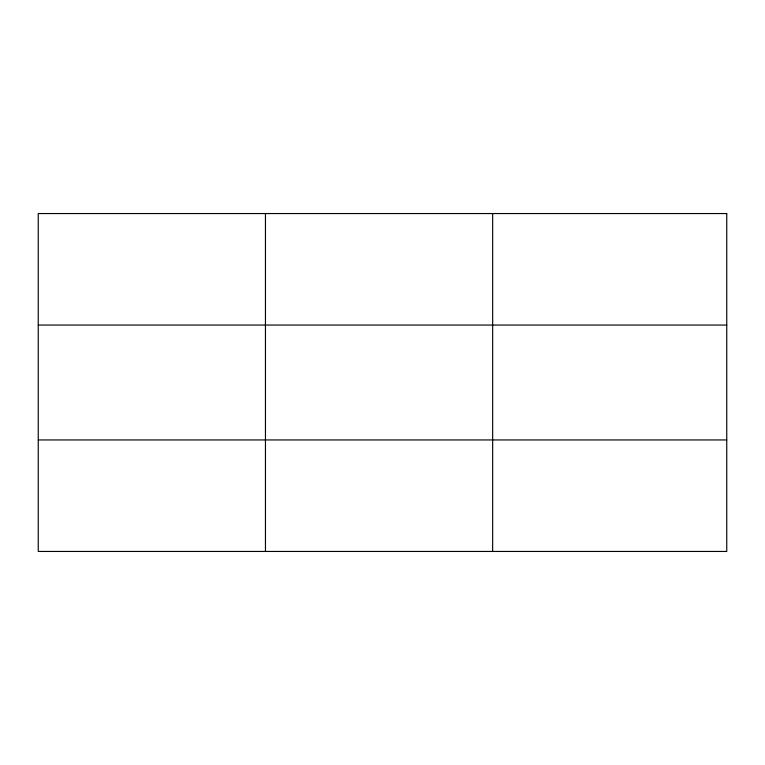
<?xml version="1.0" encoding="UTF-8"?>
<svg xmlns="http://www.w3.org/2000/svg" width="765" height="765" viewBox="0 0 765 765"><rect width="100%" height="100%" fill="white"/><g stroke="black" fill="none" stroke-linecap="round" stroke-linejoin="round"><path stroke-width="1.15" d="M265.455 551.45L265.455 213.55M492.66 551.45L492.66 213.55M38.25 325.058L726.75 325.058M38.25 439.942L726.75 439.942M726.75 213.55L726.75 551.45L38.25 551.45L38.25 213.55L726.75 213.55"/></g></svg>
